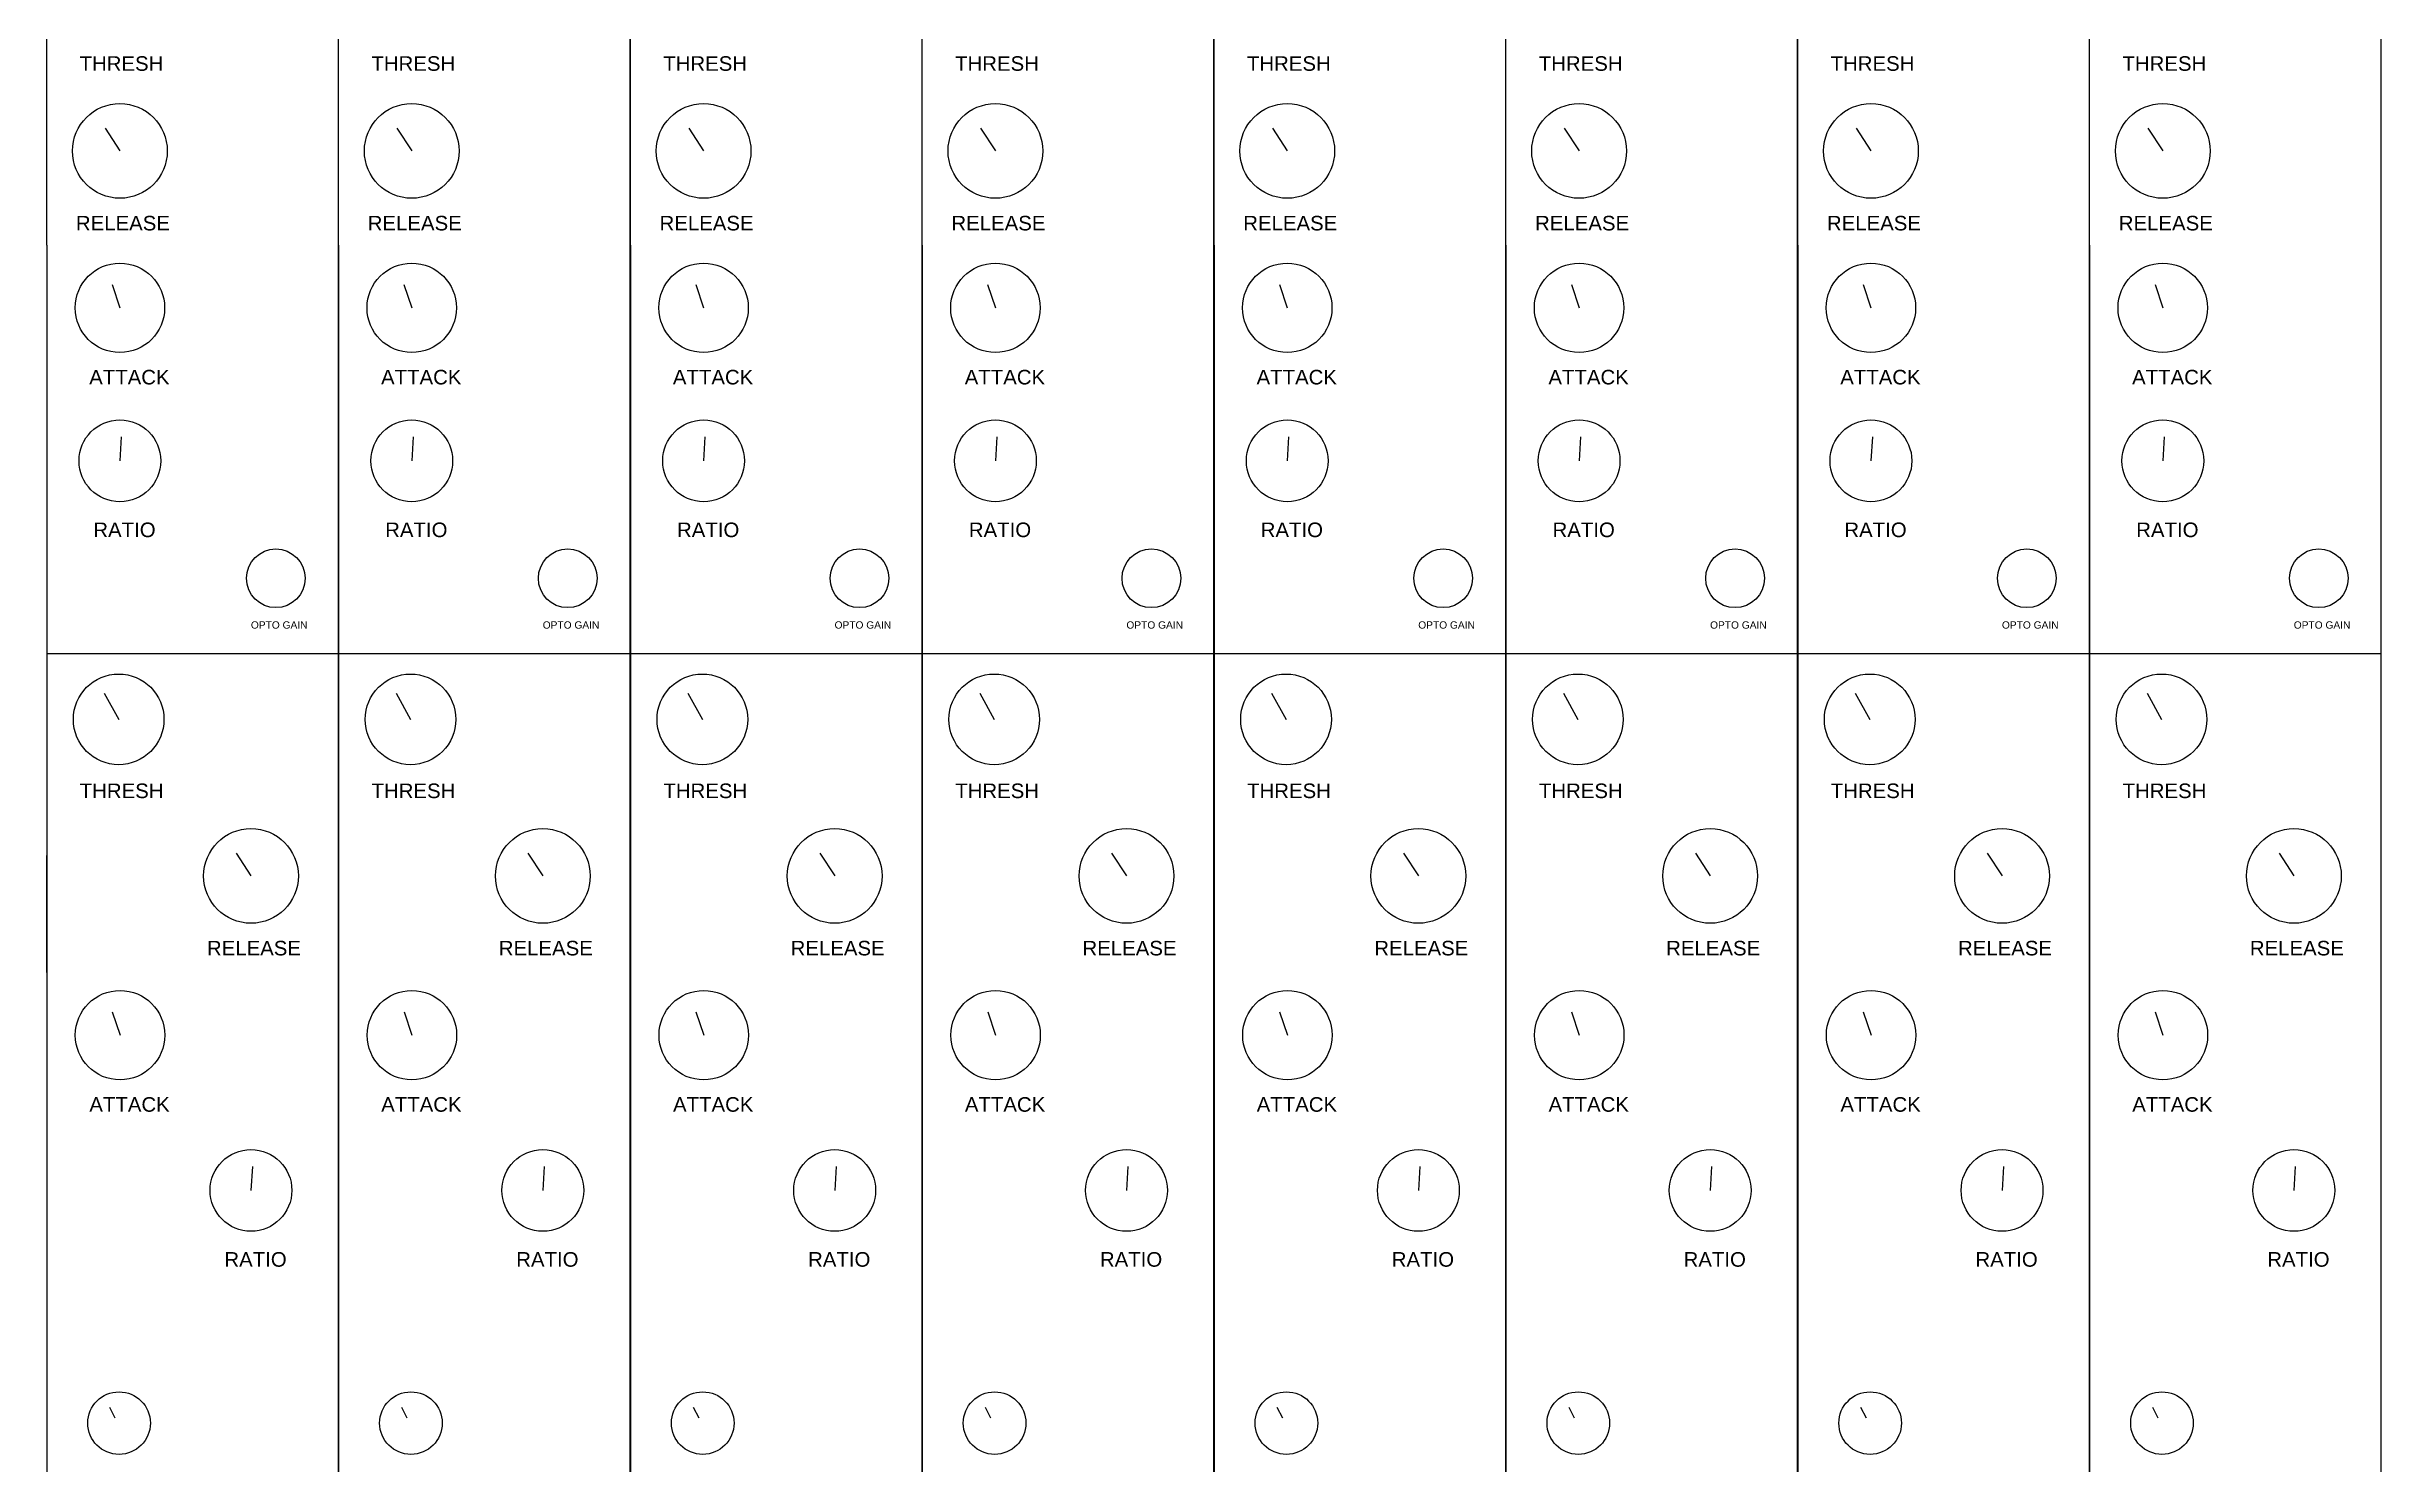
# Model space of a CAD drawing. Header units: inches. Extents: x -1200 to 6108, y -1200 to 2900.
# Drawn here: x -400 to 400, y -239 to 247 of the extents above; entities that cross this region are included whole.
import ezdxf

# ---------------------------------------------------------------- set-up
doc = ezdxf.new("R2010")
doc.units = ezdxf.units.IN
doc.header["$MEASUREMENT"] = 0
doc.layers.get('0').update_dxf_attribs({"lineweight": 25, "true_color": 0xffffff})
doc.styles.add('textstyle0', font='')
doc.styles.add('textstyle1', font='')
doc.styles.add('textstyle10', font='')
doc.styles.add('textstyle11', font='')
doc.styles.add('textstyle12', font='')
doc.styles.add('textstyle13', font='')
doc.styles.add('textstyle14', font='')
doc.styles.add('textstyle15', font='')
doc.styles.add('textstyle192', font='')
doc.styles.add('textstyle193', font='')
doc.styles.add('textstyle202', font='')
doc.styles.add('textstyle203', font='')
doc.styles.add('textstyle204', font='')
doc.styles.add('textstyle205', font='')
doc.styles.add('textstyle206', font='')
doc.styles.add('textstyle207', font='')
doc.styles.add('textstyle208', font='')
doc.styles.add('textstyle209', font='')
doc.styles.add('textstyle218', font='')
doc.styles.add('textstyle219', font='')
doc.styles.add('textstyle220', font='')
doc.styles.add('textstyle221', font='')
doc.styles.add('textstyle222', font='')
doc.styles.add('textstyle223', font='')
doc.styles.add('textstyle224', font='')
doc.styles.add('textstyle225', font='')
doc.styles.add('textstyle226', font='')
doc.styles.add('textstyle227', font='')
doc.styles.add('textstyle236', font='')
doc.styles.add('textstyle237', font='')
doc.styles.add('textstyle238', font='')
doc.styles.add('textstyle239', font='')
doc.styles.add('textstyle240', font='')
doc.styles.add('textstyle241', font='')
doc.styles.add('textstyle242', font='')
doc.styles.add('textstyle243', font='')
doc.styles.add('textstyle252', font='')
doc.styles.add('textstyle253', font='')
doc.styles.add('textstyle254', font='')
doc.styles.add('textstyle255', font='')
doc.styles.add('textstyle256', font='')
doc.styles.add('textstyle257', font='')
doc.styles.add('textstyle258', font='')
doc.styles.add('textstyle259', font='')
doc.styles.add('textstyle268', font='')
doc.styles.add('textstyle269', font='')
doc.styles.add('textstyle270', font='')
doc.styles.add('textstyle271', font='')
doc.styles.add('textstyle272', font='')
doc.styles.add('textstyle273', font='')
doc.styles.add('textstyle274', font='')
doc.styles.add('textstyle275', font='')
doc.styles.add('textstyle284', font='')
doc.styles.add('textstyle285', font='')
doc.styles.add('textstyle286', font='')
doc.styles.add('textstyle287', font='')
doc.styles.add('textstyle288', font='')
doc.styles.add('textstyle289', font='')
doc.styles.add('textstyle290', font='')
doc.styles.add('textstyle291', font='')
doc.styles.add('textstyle300', font='')
doc.styles.add('textstyle301', font='')
doc.styles.add('textstyle302', font='')
doc.styles.add('textstyle303', font='')
doc.styles.add('textstyle304', font='')
doc.styles.add('textstyle305', font='')
doc.styles.add('textstyle314', font='')
doc.styles.add('textstyle315', font='')
doc.styles.add('textstyle316', font='')
doc.styles.add('textstyle317', font='')
doc.styles.add('textstyle318', font='')
doc.styles.add('textstyle319', font='')
doc.styles.get('textstyle0').set_extended_font_data('Liberation Sans')
doc.styles.get('textstyle1').set_extended_font_data('Liberation Sans')
doc.styles.get('textstyle10').set_extended_font_data('Liberation Sans')
doc.styles.get('textstyle11').set_extended_font_data('Liberation Sans')
doc.styles.get('textstyle12').set_extended_font_data('Liberation Sans')
doc.styles.get('textstyle13').set_extended_font_data('Liberation Sans')
doc.styles.get('textstyle14').set_extended_font_data('Liberation Sans')
doc.styles.get('textstyle15').set_extended_font_data('Liberation Sans')
doc.styles.get('textstyle192').set_extended_font_data('Liberation Sans')
doc.styles.get('textstyle193').set_extended_font_data('Liberation Sans')
doc.styles.get('textstyle202').set_extended_font_data('Liberation Sans')
doc.styles.get('textstyle203').set_extended_font_data('Liberation Sans')
doc.styles.get('textstyle204').set_extended_font_data('Liberation Sans')
doc.styles.get('textstyle205').set_extended_font_data('Liberation Sans')
doc.styles.get('textstyle206').set_extended_font_data('Liberation Sans')
doc.styles.get('textstyle207').set_extended_font_data('Liberation Sans')
doc.styles.get('textstyle208').set_extended_font_data('Liberation Sans')
doc.styles.get('textstyle209').set_extended_font_data('Liberation Sans')
doc.styles.get('textstyle218').set_extended_font_data('Liberation Sans')
doc.styles.get('textstyle219').set_extended_font_data('Liberation Sans')
doc.styles.get('textstyle220').set_extended_font_data('Liberation Sans')
doc.styles.get('textstyle221').set_extended_font_data('Liberation Sans')
doc.styles.get('textstyle222').set_extended_font_data('Liberation Sans')
doc.styles.get('textstyle223').set_extended_font_data('Liberation Sans')
doc.styles.get('textstyle224').set_extended_font_data('Liberation Sans')
doc.styles.get('textstyle225').set_extended_font_data('Liberation Sans')
doc.styles.get('textstyle226').set_extended_font_data('Liberation Sans')
doc.styles.get('textstyle227').set_extended_font_data('Liberation Sans')
doc.styles.get('textstyle236').set_extended_font_data('Liberation Sans')
doc.styles.get('textstyle237').set_extended_font_data('Liberation Sans')
doc.styles.get('textstyle238').set_extended_font_data('Liberation Sans')
doc.styles.get('textstyle239').set_extended_font_data('Liberation Sans')
doc.styles.get('textstyle240').set_extended_font_data('Liberation Sans')
doc.styles.get('textstyle241').set_extended_font_data('Liberation Sans')
doc.styles.get('textstyle242').set_extended_font_data('Liberation Sans')
doc.styles.get('textstyle243').set_extended_font_data('Liberation Sans')
doc.styles.get('textstyle252').set_extended_font_data('Liberation Sans')
doc.styles.get('textstyle253').set_extended_font_data('Liberation Sans')
doc.styles.get('textstyle254').set_extended_font_data('Liberation Sans')
doc.styles.get('textstyle255').set_extended_font_data('Liberation Sans')
doc.styles.get('textstyle256').set_extended_font_data('Liberation Sans')
doc.styles.get('textstyle257').set_extended_font_data('Liberation Sans')
doc.styles.get('textstyle258').set_extended_font_data('Liberation Sans')
doc.styles.get('textstyle259').set_extended_font_data('Liberation Sans')
doc.styles.get('textstyle268').set_extended_font_data('Liberation Sans')
doc.styles.get('textstyle269').set_extended_font_data('Liberation Sans')
doc.styles.get('textstyle270').set_extended_font_data('Liberation Sans')
doc.styles.get('textstyle271').set_extended_font_data('Liberation Sans')
doc.styles.get('textstyle272').set_extended_font_data('Liberation Sans')
doc.styles.get('textstyle273').set_extended_font_data('Liberation Sans')
doc.styles.get('textstyle274').set_extended_font_data('Liberation Sans')
doc.styles.get('textstyle275').set_extended_font_data('Liberation Sans')
doc.styles.get('textstyle284').set_extended_font_data('Liberation Sans')
doc.styles.get('textstyle285').set_extended_font_data('Liberation Sans')
doc.styles.get('textstyle286').set_extended_font_data('Liberation Sans')
doc.styles.get('textstyle287').set_extended_font_data('Liberation Sans')
doc.styles.get('textstyle288').set_extended_font_data('Liberation Sans')
doc.styles.get('textstyle289').set_extended_font_data('Liberation Sans')
doc.styles.get('textstyle290').set_extended_font_data('Liberation Sans')
doc.styles.get('textstyle291').set_extended_font_data('Liberation Sans')
doc.styles.get('textstyle300').set_extended_font_data('Liberation Sans')
doc.styles.get('textstyle301').set_extended_font_data('Liberation Sans')
doc.styles.get('textstyle302').set_extended_font_data('Liberation Sans')
doc.styles.get('textstyle303').set_extended_font_data('Liberation Sans')
doc.styles.get('textstyle304').set_extended_font_data('Liberation Sans')
doc.styles.get('textstyle305').set_extended_font_data('Liberation Sans')
doc.styles.get('textstyle314').set_extended_font_data('Liberation Sans')
doc.styles.get('textstyle315').set_extended_font_data('Liberation Sans')
doc.styles.get('textstyle316').set_extended_font_data('Liberation Sans')
doc.styles.get('textstyle317').set_extended_font_data('Liberation Sans')
doc.styles.get('textstyle318').set_extended_font_data('Liberation Sans')
doc.styles.get('textstyle319').set_extended_font_data('Liberation Sans')

# ---------------------------------------------------------------- blocks, each defined once
blk = doc.blocks.new('CenterConsole')
blk.add_line((-3000, 1500), (-3000, -700))
blk = doc.blocks.new('Channelstripmodel')
for p, q in [((900.22, -1400), (900.22, 1200)), ((1000.22, -1400), (1000.22, 1200)), ((1100.22, -1400), (1100.22, 1200)), ((1200.22, -1400), (1200.22, 1200)), ((1300.22, -1400), (1300.22, 1200)), ((1400.22, -1400), (1400.22, 1200)), ((1500.22, -1400), (1500.22, 1200)), ((1600.22, -1400), (1600.22, 1200)), ((800.26, -81.03), (800.26, -1.03)), ((900.26, -81.03), (900.26, -1.03)), ((1000.26, -81.03), (1000.26, -1.03)), ((1100.26, -81.03), (1100.26, -1.03)), ((1200.26, -81.03), (1200.26, -1.03)), ((1300.26, -81.03), (1300.26, -1.03)), ((1400.26, -81.03), (1400.26, -1.03)), ((1500.26, -81.03), (1500.26, -1.03)), ((800.26, -111.03), (800.26, -81.03)), ((820.26, -81.03), (825.34, -88.78)), ((900.26, -111.03), (900.26, -81.03)), ((920.26, -81.03), (925.34, -88.78)), ((1000.26, -111.03), (1000.26, -81.03)), ((1020.26, -81.03), (1025.34, -88.78)), ((1100.26, -111.03), (1100.26, -81.03)), ((1120.26, -81.03), (1125.34, -88.78)), ((1200.26, -111.03), (1200.26, -81.03)), ((1220.26, -81.03), (1225.34, -88.78)), ((1300.26, -111.03), (1300.26, -81.03)), ((1320.26, -81.03), (1325.34, -88.78)), ((1400.26, -111.03), (1400.26, -81.03)), ((1420.26, -81.03), (1425.34, -88.78)), ((1500.26, -111.03), (1500.26, -81.03)), ((1520.26, -81.03), (1525.34, -88.78)), ((800.26, -121.03), (800.26, -101.03)), ((900.26, -121.03), (900.26, -101.03)), ((1000.26, -121.03), (1000.26, -101.03)), ((1100.26, -121.03), (1100.26, -101.03)), ((1200.26, -121.03), (1200.26, -101.03)), ((1300.26, -121.03), (1300.26, -101.03)), ((1400.26, -121.03), (1400.26, -101.03)), ((1500.26, -121.03), (1500.26, -101.03)), ((800.26, -121.03), (800.26, -451.03)), ((900.26, -121.03), (900.26, -451.03)), ((1000.26, -121.03), (1000.26, -451.03)), ((1100.26, -121.03), (1100.26, -451.03)), ((1200.26, -121.03), (1200.26, -451.03)), ((1300.26, -121.03), (1300.26, -451.03)), ((1400.26, -121.03), (1400.26, -451.03)), ((1500.26, -121.03), (1500.26, -451.03)), ((822.68, -134.52), (825.34, -142.56)), ((922.68, -134.52), (925.34, -142.56)), ((1022.68, -134.52), (1025.34, -142.56)), ((1122.68, -134.52), (1125.34, -142.56)), ((1222.68, -134.52), (1225.34, -142.56)), ((1322.68, -134.52), (1325.34, -142.56)), ((1422.68, -134.52), (1425.34, -142.56)), ((1522.68, -134.52), (1525.34, -142.56)), ((825.82, -186.77), (825.34, -194.99)), ((925.82, -186.77), (925.34, -194.99)), ((1025.82, -186.77), (1025.34, -194.99)), ((1125.82, -186.77), (1125.34, -194.99)), ((1225.82, -186.77), (1225.34, -194.99)), ((1325.82, -186.77), (1325.34, -194.99)), ((1425.82, -186.77), (1425.34, -194.99)), ((1525.82, -186.77), (1525.34, -194.99)), ((800.26, -261.03), (850.26, -261.03)), ((850.26, -261.03), (900.22, -261.03)), ((900.26, -261.03), (950.26, -261.03)), ((950.26, -261.03), (1000.22, -261.03)), ((1000.26, -261.03), (1050.26, -261.03)), ((1050.26, -261.03), (1100.22, -261.03)), ((1100.26, -261.03), (1150.26, -261.03)), ((1150.26, -261.03), (1200.22, -261.03)), ((1200.26, -261.03), (1250.26, -261.03)), ((1250.26, -261.03), (1300.22, -261.03)), ((1300.26, -261.03), (1350.26, -261.03)), ((1350.26, -261.03), (1400.22, -261.03)), ((1400.26, -261.03), (1450.26, -261.03)), ((1450.26, -261.03), (1500.22, -261.03)), ((1500.26, -261.03), (1550.26, -261.03)), ((1550.26, -261.03), (1600.22, -261.03)), ((819.97, -274.57), (824.92, -283.6)), ((919.97, -274.57), (924.92, -283.6)), ((1019.97, -274.57), (1024.92, -283.6)), ((1119.97, -274.57), (1124.92, -283.6)), ((1219.97, -274.57), (1224.92, -283.6)), ((1319.97, -274.57), (1324.92, -283.6)), ((1419.97, -274.57), (1424.92, -283.6)), ((1519.97, -274.57), (1524.92, -283.6)), ((800.3, -360.3), (800.3, -330.3)), ((865.17, -329.51), (870.26, -337.26)), ((900.3, -360.3), (900.3, -330.3)), ((965.17, -329.51), (970.26, -337.26)), ((1000.3, -360.3), (1000.3, -330.3)), ((1065.17, -329.51), (1070.26, -337.26)), ((1100.3, -360.3), (1100.3, -330.3)), ((1165.17, -329.51), (1170.26, -337.26)), ((1200.3, -360.3), (1200.3, -330.3)), ((1265.17, -329.51), (1270.26, -337.26)), ((1300.3, -360.3), (1300.3, -330.3)), ((1365.17, -329.51), (1370.26, -337.26)), ((1400.3, -360.3), (1400.3, -330.3)), ((1465.17, -329.51), (1470.26, -337.26)), ((1500.3, -360.3), (1500.3, -330.3)), ((1565.17, -329.51), (1570.26, -337.26)), ((800.3, -370.3), (800.3, -350.3)), ((900.3, -370.3), (900.3, -350.3)), ((1000.3, -370.3), (1000.3, -350.3)), ((1100.3, -370.3), (1100.3, -350.3)), ((1200.3, -370.3), (1200.3, -350.3)), ((1300.3, -370.3), (1300.3, -350.3)), ((1400.3, -370.3), (1400.3, -350.3)), ((1500.3, -370.3), (1500.3, -350.3)), ((822.72, -383.79), (825.39, -391.83)), ((922.72, -383.79), (925.39, -391.83)), ((1022.72, -383.79), (1025.39, -391.83)), ((1122.72, -383.79), (1125.39, -391.83)), ((1222.72, -383.79), (1225.39, -391.83)), ((1322.72, -383.79), (1325.39, -391.83)), ((1422.72, -383.79), (1425.39, -391.83)), ((1522.72, -383.79), (1525.39, -391.83)), ((870.73, -436.82), (870.26, -445.04)), ((970.73, -436.82), (970.26, -445.04)), ((1070.73, -436.82), (1070.26, -445.04)), ((1170.73, -436.82), (1170.26, -445.04)), ((1270.73, -436.82), (1270.26, -445.04)), ((1370.73, -436.82), (1370.26, -445.04)), ((1470.73, -436.82), (1470.26, -445.04)), ((1570.73, -436.82), (1570.26, -445.04)), ((800.26, -451.03), (800.26, -561.03)), ((900.26, -451.03), (900.26, -561.03)), ((1000.26, -451.03), (1000.26, -561.03)), ((1100.26, -451.03), (1100.26, -561.03)), ((1200.26, -451.03), (1200.26, -561.03)), ((1300.26, -451.03), (1300.26, -561.03)), ((1400.26, -451.03), (1400.26, -561.03)), ((1500.26, -451.03), (1500.26, -561.03)), ((821.79, -519.34), (823.66, -522.95)), ((921.79, -519.34), (923.66, -522.95)), ((1021.79, -519.34), (1023.66, -522.95)), ((1121.79, -519.34), (1123.66, -522.95)), ((1221.79, -519.34), (1223.66, -522.95)), ((1321.79, -519.34), (1323.66, -522.95)), ((1421.79, -519.34), (1423.66, -522.95)), ((1521.79, -519.34), (1523.66, -522.95))]:
    blk.add_line(p, q)
for centre, radius in [((825.34, -88.78), 16.23), ((925.34, -88.78), 16.23), ((1025.34, -88.78), 16.23), ((1125.34, -88.78), 16.23), ((1225.34, -88.78), 16.23), ((1325.34, -88.78), 16.23), ((1425.34, -88.78), 16.23), ((1525.34, -88.78), 16.23), ((825.34, -142.56), 15.32), ((925.34, -142.56), 15.32), ((1025.34, -142.56), 15.32), ((1125.34, -142.56), 15.32), ((1225.34, -142.56), 15.32), ((1325.34, -142.56), 15.32), ((1425.34, -142.56), 15.32), ((1525.34, -142.56), 15.32), ((825.34, -194.99), 14.01), ((925.34, -194.99), 14.01), ((1025.34, -194.99), 14.01), ((1125.34, -194.99), 14.01), ((1225.34, -194.99), 14.01), ((1325.34, -194.99), 14.01), ((1425.34, -194.99), 14.01), ((1525.34, -194.99), 14.01), ((878.78, -235.26), 10.05), ((978.78, -235.26), 10.05), ((1078.78, -235.26), 10.05), ((1178.78, -235.26), 10.05), ((1278.78, -235.26), 10.05), ((1378.78, -235.26), 10.05), ((1478.78, -235.26), 10.05), ((1578.78, -235.26), 10.05), ((824.92, -283.6), 15.53), ((924.92, -283.6), 15.53), ((1024.92, -283.6), 15.53), ((1124.92, -283.6), 15.53), ((1224.92, -283.6), 15.53), ((1324.92, -283.6), 15.53), ((1424.92, -283.6), 15.53), ((1524.92, -283.6), 15.53), ((870.26, -337.26), 16.23), ((970.26, -337.26), 16.23), ((1070.26, -337.26), 16.23), ((1170.26, -337.26), 16.23), ((1270.26, -337.26), 16.23), ((1370.26, -337.26), 16.23), ((1470.26, -337.26), 16.23), ((1570.26, -337.26), 16.23), ((825.39, -391.83), 15.32), ((925.39, -391.83), 15.32), ((1025.39, -391.83), 15.32), ((1125.39, -391.83), 15.32), ((1225.39, -391.83), 15.32), ((1325.39, -391.83), 15.32), ((1425.39, -391.83), 15.32), ((1525.39, -391.83), 15.32), ((870.26, -445.04), 14.01), ((970.26, -445.04), 14.01), ((1070.26, -445.04), 14.01), ((1170.26, -445.04), 14.01), ((1270.26, -445.04), 14.01), ((1370.26, -445.04), 14.01), ((1470.26, -445.04), 14.01), ((1570.26, -445.04), 14.01), ((825.06, -524.8), 10.72), ((925.06, -524.8), 10.72), ((1025.06, -524.8), 10.72), ((1125.06, -524.8), 10.72), ((1225.06, -524.8), 10.72), ((1325.06, -524.8), 10.72), ((1425.06, -524.8), 10.72), ((1525.06, -524.8), 10.72)]:
    blk.add_circle(centre, radius)
at = {"char_height": 1, "attachment_point": 1}
for s, insert, style in [('\\H5;THRESH', (811.52, -56.32), 'textstyle202'), ('\\H5;THRESH', (911.52, -56.32), 'textstyle203'), ('\\H5;THRESH', (1011.52, -56.32), 'textstyle204'), ('\\H5;THRESH', (1111.52, -56.32), 'textstyle205'), ('\\H5;THRESH', (1211.52, -56.32), 'textstyle206'), ('\\H5;THRESH', (1311.52, -56.32), 'textstyle207'), ('\\H5;THRESH', (1411.52, -56.32), 'textstyle226'), ('\\H5;THRESH', (1511.52, -56.32), 'textstyle227'), ('\\H5;RELEASE', (810.26, -111.03), 'textstyle284'), ('\\H5;RELEASE', (910.26, -111.03), 'textstyle285'), ('\\H5;RELEASE', (1010.26, -111.03), 'textstyle286'), ('\\H5;RELEASE', (1110.26, -111.03), 'textstyle287'), ('\\H5;RELEASE', (1210.26, -111.03), 'textstyle288'), ('\\H5;RELEASE', (1310.26, -111.03), 'textstyle289'), ('\\H5;RELEASE', (1410.26, -111.03), 'textstyle208'), ('\\H5;RELEASE', (1510.26, -111.03), 'textstyle209'), ('\\H5;ATTACK', (814.82, -163.81), 'textstyle252'), ('\\H5;ATTACK', (914.82, -163.81), 'textstyle253'), ('\\H5;ATTACK', (1014.82, -163.81), 'textstyle254'), ('\\H5;ATTACK', (1114.82, -163.81), 'textstyle255'), ('\\H5;ATTACK', (1214.82, -163.81), 'textstyle256'), ('\\H5;ATTACK', (1314.82, -163.81), 'textstyle257'), ('\\H5;ATTACK', (1414.82, -163.81), 'textstyle290'), ('\\H5;ATTACK', (1514.82, -163.81), 'textstyle291'), ('\\H5;RATIO', (816.24, -216.14), 'textstyle314'), ('\\H5;RATIO', (916.24, -216.14), 'textstyle315'), ('\\H5;RATIO', (1016.24, -216.14), 'textstyle316'), ('\\H5;RATIO', (1116.24, -216.14), 'textstyle317'), ('\\H5;RATIO', (1216.24, -216.14), 'textstyle318'), ('\\H5;RATIO', (1316.24, -216.14), 'textstyle319'), ('\\H5;RATIO', (1416.24, -216.14), 'textstyle258'), ('\\H5;RATIO', (1516.24, -216.14), 'textstyle259'), ('\\C7;\\H2.5;OPTO GAIN', (870.22, -250), 'textstyle10'), ('\\C7;\\H2.5;OPTO GAIN', (970.22, -250), 'textstyle11'), ('\\C7;\\H2.5;OPTO GAIN', (1070.22, -250), 'textstyle12'), ('\\C7;\\H2.5;OPTO GAIN', (1170.22, -250), 'textstyle13'), ('\\C7;\\H2.5;OPTO GAIN', (1270.22, -250), 'textstyle14'), ('\\C7;\\H2.5;OPTO GAIN', (1370.22, -250), 'textstyle15'), ('\\C7;\\H2.5;OPTO GAIN', (1470.22, -250), 'textstyle0'), ('\\C7;\\H2.5;OPTO GAIN', (1570.22, -250), 'textstyle1'), ('\\H5;THRESH', (811.57, -305.59), 'textstyle236'), ('\\H5;THRESH', (911.57, -305.59), 'textstyle237'), ('\\H5;THRESH', (1011.57, -305.59), 'textstyle238'), ('\\H5;THRESH', (1111.57, -305.59), 'textstyle239'), ('\\H5;THRESH', (1211.57, -305.59), 'textstyle240'), ('\\H5;THRESH', (1311.57, -305.59), 'textstyle241'), ('\\H5;THRESH', (1411.57, -305.59), 'textstyle224'), ('\\H5;THRESH', (1511.57, -305.59), 'textstyle225'), ('\\H5;RELEASE', (855.17, -359.51), 'textstyle218'), ('\\H5;RELEASE', (955.17, -359.51), 'textstyle219'), ('\\H5;RELEASE', (1055.17, -359.51), 'textstyle220'), ('\\H5;RELEASE', (1155.17, -359.51), 'textstyle221'), ('\\H5;RELEASE', (1255.17, -359.51), 'textstyle222'), ('\\H5;RELEASE', (1355.17, -359.51), 'textstyle223'), ('\\H5;RELEASE', (1455.17, -359.51), 'textstyle192'), ('\\H5;RELEASE', (1555.17, -359.51), 'textstyle193'), ('\\H5;ATTACK', (814.87, -413.08), 'textstyle300'), ('\\H5;ATTACK', (914.87, -413.08), 'textstyle301'), ('\\H5;ATTACK', (1014.87, -413.08), 'textstyle302'), ('\\H5;ATTACK', (1114.87, -413.08), 'textstyle303'), ('\\H5;ATTACK', (1214.87, -413.08), 'textstyle304'), ('\\H5;ATTACK', (1314.87, -413.08), 'textstyle305'), ('\\H5;ATTACK', (1414.87, -413.08), 'textstyle274'), ('\\H5;ATTACK', (1514.87, -413.08), 'textstyle275'), ('\\H5;RATIO', (861.15, -466.19), 'textstyle268'), ('\\H5;RATIO', (961.15, -466.19), 'textstyle269'), ('\\H5;RATIO', (1061.15, -466.19), 'textstyle270'), ('\\H5;RATIO', (1161.15, -466.19), 'textstyle271'), ('\\H5;RATIO', (1261.15, -466.19), 'textstyle272'), ('\\H5;RATIO', (1361.15, -466.19), 'textstyle273'), ('\\H5;RATIO', (1461.15, -466.19), 'textstyle242'), ('\\H5;RATIO', (1561.15, -466.19), 'textstyle243')]:
    blk.add_mtext(s, dxfattribs=dict(at, insert=insert, style=style))

msp = doc.modelspace()

# ---------------------------------------------------------------- block references
for name, p in [('Channelstripmodel', (-1200, 300)), ('CenterConsole', (3400, -500))]:
    msp.add_blockref(name, p)

doc.saveas('drawing.dxf')
